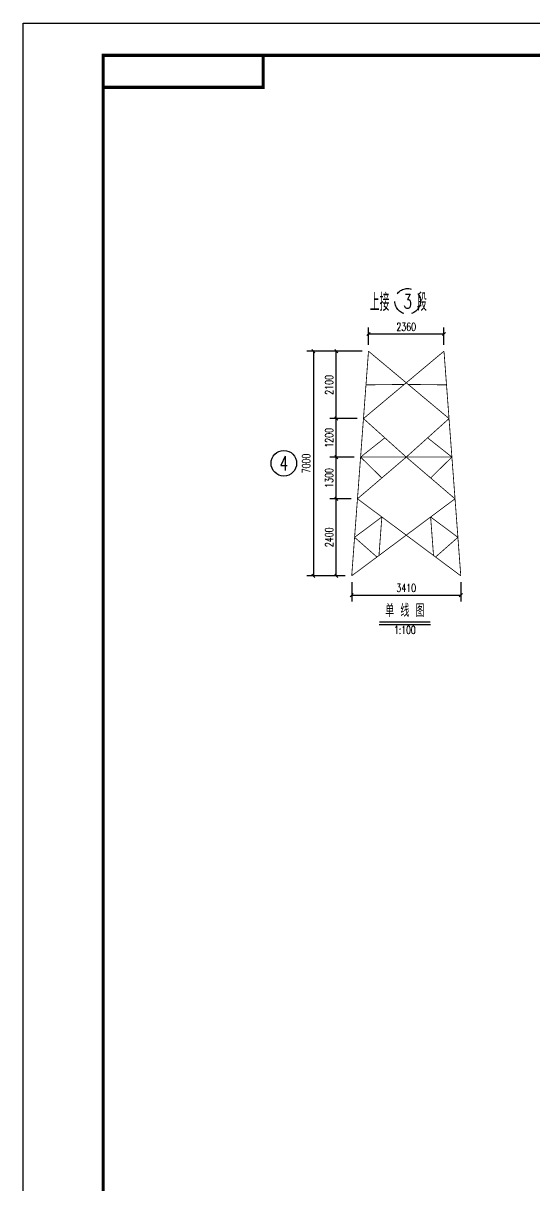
# Model space of a CAD drawing. Header units: millimetres. Extents: x 25911 to 26752, y -11584 to -10990.
# Drawn here: x 25910.7 to 26070.7, y -11353.1 to -10989.8 of the extents above; entities that cross this region are included whole.
import ezdxf
from ezdxf.enums import TextEntityAlignment as Align

# ---------------------------------------------------------------- set-up
doc = ezdxf.new("R2010")
doc.units = ezdxf.units.MM
doc.header["$LTSCALE"] = 10
doc.linetypes.add('DASHED', pattern=[0.75, 0.5, -0.25])
doc.layers.add('1', color=1, linetype='DASHED')
doc.styles.add('DXT', font='simplex.shx', dxfattribs={"width": 0.72, "bigfont": 'hztxt.shx'})
doc.styles.get("Standard").update_dxf_attribs({"font": 'SIMPLEX.shx', "width": 0.7, "bigfont": 'gbhzfs.shx'})
doc.dimstyles.new('BZ$0', dxfattribs={"dimtxt": 2.5, "dimasz": 1, "dimexe": 2, "dimexo": 2, "dimgap": 1, "dimtad": 1, "dimdec": 0, "dimlfac": 20, "dimzin": 12, "dimdsep": 46, "dimtxsty": 'DXT', "dimblk": 'OBLIQUE', "dimcen": 0.09, "dimclrd": 1, "dimclre": 1, "dimclrt": 7, "dimadec": 4, "dimazin": 3, "dimtfac": 1.4, "dimtdec": 0, "dimtix": 1, "dimtmove": 2, "dimatfit": 3, "dimldrblk": 'OBLIQUE', "dimfxl": 1, "dimtolj": 1, "dimtzin": 0, "dimarcsym": 0})

# ---------------------------------------------------------------- blocks, each defined once
blk = doc.blocks.new('_Oblique')
at = {"color": 0, "linetype": 'ByBlock', "lineweight": -2}
blk.add_line((-0.5, -0.5), (0.5, 0.5), dxfattribs=at)
blk = doc.blocks.new('*D40')
at = {"color": 1, "lineweight": -2}
for p, q in [((26018.68, -11090.31), (26018.68, -11084.96)), ((26042.28, -11090.31), (26042.28, -11084.96)), ((26042.28, -11086.96), (26018.68, -11086.96))]:
    blk.add_line(p, q, dxfattribs=at)
at = {"layer": 'Defpoints', "color": 0}
for p in [(26018.68, -11086.96), (26018.68, -11092.31), (26042.28, -11092.31)]:
    blk.add_point(p, dxfattribs=at)
at = {"color": 1, "lineweight": -2, "rotation": 180}
blk.add_blockref('_Oblique', (26018.68, -11086.96), dxfattribs=at)
at = {"color": 1, "lineweight": -2}
blk.add_blockref('_Oblique', (26042.28, -11086.96), dxfattribs=at)
at = {"color": 7, "insert": (26030.48, -11084.71), "char_height": 2.5, "attachment_point": 5, "style": 'DXT'}
blk.add_mtext('\\A1;2360', dxfattribs=at)
blk = doc.blocks.new('*D46')
at = {"color": 1, "lineweight": -2}
for p, q in [((26016.68, -11092.31), (25999.45, -11092.31)), ((26001.45, -11092.31), (26001.45, -11162.51)), ((26011.43, -11162.51), (25999.45, -11162.51))]:
    blk.add_line(p, q, dxfattribs=at)
at = {"layer": 'Defpoints', "color": 0}
for p in [(26018.68, -11092.31), (26001.45, -11162.51), (26013.43, -11162.51)]:
    blk.add_point(p, dxfattribs=at)
at = {"color": 1, "lineweight": -2}
for p, rotation in [((26001.45, -11092.31), 90), ((26001.45, -11162.51), 270)]:
    blk.add_blockref('_Oblique', p, dxfattribs=dict(at, rotation=rotation))
at = {"color": 7, "insert": (25999.2, -11127.41), "char_height": 2.5, "attachment_point": 5, "rotation": 90, "style": 'DXT'}
blk.add_mtext('\\A1;7000', dxfattribs=at)
blk = doc.blocks.new('GWTKA1')
for p, q in [((21789.71, -9765.88), (21789.71, -9171.88)), ((21789.71, -9171.88), (22630.71, -9171.88))]:
    blk.add_line(p, q)
at = {"const_width": 1}
for points in [[(21814.71, -9191.88), (21864.71, -9191.88), (21864.71, -9181.88)], [(21814.71, -9755.88), (21814.71, -9181.88), (22620.71, -9181.88), (22620.71, -9755.88), (21814.71, -9755.88)]]:
    blk.add_lwpolyline(points, dxfattribs=at)

msp = doc.modelspace()

# ---------------------------------------------------------------- linework, layer by layer
msp.add_line((26022.048, -11177.731), (26038.048, -11177.731))
at = {"const_width": 0.25}
for points in [[(26013.433, -11162.51), (26018.683, -11092.314)], [(26017.108, -11113.373), (26042.283, -11092.314)], [(26043.858, -11113.373), (26018.683, -11092.314)], [(26047.533, -11162.51), (26042.283, -11092.314)], [(26029.869, -11102.698), (26017.895, -11102.843)], [(26031.097, -11102.698), (26043.07, -11102.843)], [(26017.108, -11113.373), (26030.483, -11125.407)], [(26043.858, -11113.373), (26030.483, -11125.407)], [(26016.208, -11125.407), (26023.795, -11119.39)], [(26044.758, -11125.407), (26037.17, -11119.39)], [(26015.233, -11138.443), (26030.483, -11125.407)], [(26044.758, -11125.407), (26016.208, -11125.407)], [(26022.858, -11131.925), (26016.208, -11125.407)], [(26045.733, -11138.443), (26030.483, -11125.407)], [(26038.108, -11131.925), (26044.758, -11125.407)], [(26013.433, -11162.51), (26045.733, -11138.443)], [(26047.533, -11162.51), (26015.233, -11138.443)], [(26014.333, -11150.477), (26022.858, -11144.125)], [(26021.958, -11156.158), (26022.858, -11144.125)], [(26039.008, -11156.158), (26038.108, -11144.125)], [(26046.633, -11150.477), (26038.108, -11144.125)], [(26014.333, -11150.477), (26021.316, -11156.636)], [(26046.633, -11150.477), (26039.649, -11156.636)]]:
    msp.add_lwpolyline(points, dxfattribs=at)
at = {"color": 0, "const_width": 0.5}
msp.add_lwpolyline([(26038.048, -11176.931), (26022.048, -11176.931)], dxfattribs=at)
msp.add_circle((25992.22, -11127.335), 4)
at = {"layer": '1'}
msp.add_circle((26030.914, -11076.717), 4, dxfattribs=at)

# ---------------------------------------------------------------- block references
msp.add_blockref('GWTKA1', (4121.033, -1817.962))

# ---------------------------------------------------------------- texts
at = {"width": 0.7}
for s, height, p in [('\\M+5C9CF\\M+5BDD3   \\M+5B6CE', 5.5, (26028.014, -11076.717)), ('4', 4.5, (25992.22, -11127.335)), ('\\M+5B5A5 \\M+5CFDF \\M+5CDBC', 4, (26030.048, -11173.131)), ('1:100', 2.5, (26030.048, -11179.431))]:
    msp.add_text(s, height=height, dxfattribs=at).set_placement(p, align=Align.MIDDLE)
at = {"layer": '1', "width": 0.7}
msp.add_text('3', height=4.5, dxfattribs=at).set_placement((26030.914, -11076.717), align=Align.MIDDLE)

# ---------------------------------------------------------------- dimensions: what is measured, and where the dimension line sits
dim = msp.add_linear_dim(base=(26018.683, -11086.963), p1=(26042.283, -11092.314), p2=(26018.683, -11092.314), text='2360', dimstyle='BZ$0')
dim.commit()
dim.dimension.update_dxf_attribs({"geometry": '*D40', "text_midpoint": (26030.483, -11084.713)})
dim = msp.add_linear_dim(base=(26001.448, -11162.51), p1=(26018.683, -11092.314), p2=(26013.433, -11162.51), angle=90, text='7000', dimstyle='BZ$0')
dim.commit()
dim.dimension.update_dxf_attribs({"geometry": '*D46', "text_midpoint": (25999.198, -11127.412)})
for base, p1, p2, text in [((26008.623, -11092.314), (26017.108, -11113.373), (26018.683, -11092.314), '2100'), ((26008.623, -11113.373), (26016.208, -11125.407), (26017.108, -11113.373), '1200'), ((26008.623, -11125.407), (26015.233, -11138.443), (26016.208, -11125.407), '1300'), ((26008.623, -11138.443), (26013.433, -11162.51), (26015.233, -11138.443), '2400')]:
    msp.add_linear_dim(base=base, p1=p1, p2=p2, angle=90, text=text, dimstyle='BZ$0').render()
msp.add_linear_dim(base=(26047.533, -11168.524), p1=(26013.433, -11162.51), p2=(26047.533, -11162.51), text='3410', dimstyle='BZ$0').render()

doc.saveas('drawing.dxf')
